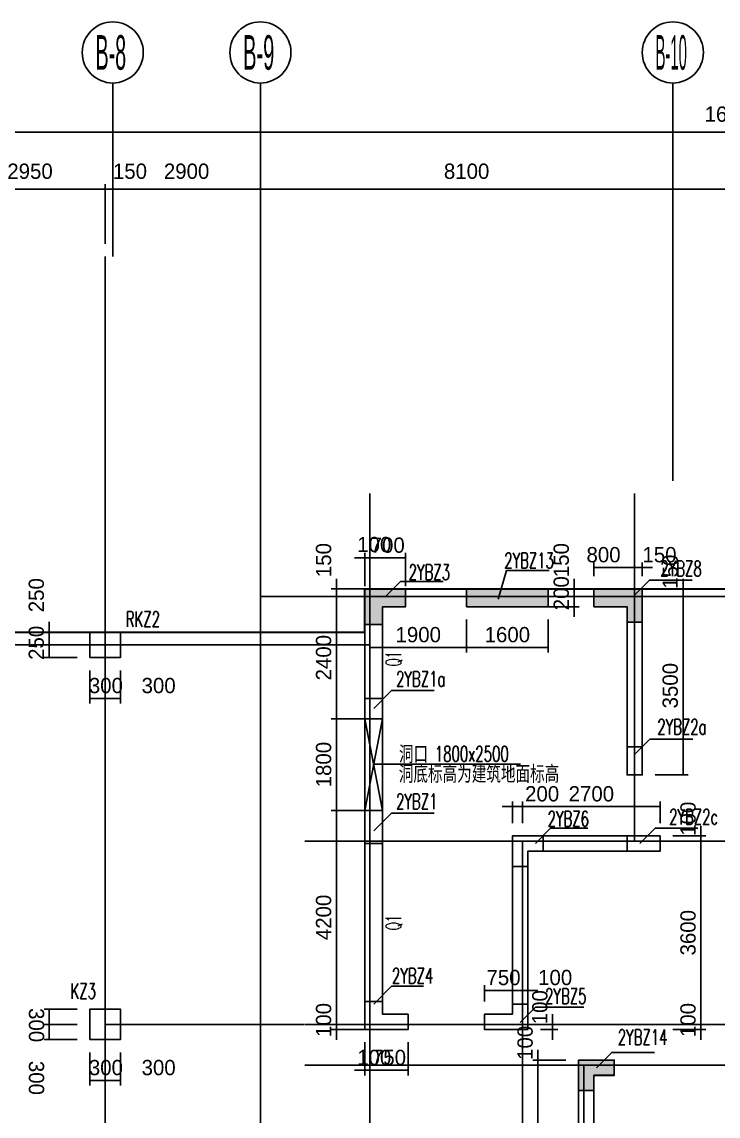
# Model space of a CAD drawing. Extents: x 387171 to 699106, y 11966 to 245688.
# Drawn here: x 534073 to 547748, y 222037 to 243519 of the extents above; entities that cross this region are included whole.
import ezdxf

# ---------------------------------------------------------------- set-up
doc = ezdxf.new("R2010")
doc.units = 0
doc.header["$LTSCALE"] = 100
doc.header["$MEASUREMENT"] = 0
for name, color, linetype in [('b边缘构件', 235, 'Continuous'), ('COLU', 7, 'Continuous'), ('DIM', 3, 'Continuous'), ('DOTE', 253, 'Continuous'), ('L-AXIS', 3, 'Continuous'), ('NUM', 7, 'Continuous'), ('Q-TEXT', 2, 'Continuous'), ('wall-主楼', 2, 'Continuous'), ('wall-开洞', 5, 'Continuous'), ('Y阴影', 254, 'Continuous'), ('剪力墙开洞', 5, 'Continuous'), ('小尺寸', 4, 'Continuous'), ('边缘构件标注', 1, 'Continuous')]:
    doc.layers.add(name, color=color, linetype=linetype)
doc.styles.add('hztxt', font='hztxt')
doc.styles.get("Standard").update_dxf_attribs({"font": 'standard'})
doc.dimstyles.get("Standard").update_dxf_attribs({"dimtxt": 300, "dimasz": 100, "dimexe": 100, "dimexo": 250, "dimgap": 100, "dimtad": 0, "dimtoh": 1, "dimdec": 0, "dimdsep": 46, "dimcen": 0.09, "dimclrt": 7, "dimadec": 0, "dimazin": 0, "dimtfac": 1, "dimtdec": 4, "dimtofl": 0, "dimtmove": 0, "dimatfit": 3, "dimfxl": 1, "dimtolj": 1, "dimtzin": 0, "dimarcsym": 0})

# ---------------------------------------------------------------- blocks, each defined once
blk = doc.blocks.new('*D397')
at = {"layer": 'L-AXIS', "color": 0, "linetype": 'ByBlock', "lineweight": -2}
for p, q in [((494858, 239398), (494858, 241456)), ((656958, 239398), (656958, 241456)), ((494858, 241356), (656958, 241356))]:
    blk.add_line(p, q, dxfattribs=at)
for points in [[(494858, 241356), (494958, 241372), (494958, 241339)], [(656958, 241356), (656858, 241339), (656858, 241372)]]:
    blk.add_solid(points, dxfattribs=at)
at = {"layer": 'L-AXIS', "color": 7, "linetype": 'Continuous', "lineweight": -2, "insert": (548151, 241706), "char_height": 300, "width": 1106.67, "attachment_point": 5, "style": 'hztxt'}
blk.add_mtext('162100', dxfattribs=at)
blk = doc.blocks.new('*D1533')
at = {"layer": 'L-AXIS', "color": 0, "linetype": 'ByBlock', "lineweight": -2}
for p, q in [((538758, 239163), (538758, 240335)), ((538758, 240235), (546858, 240235)), ((546858, 239163), (546858, 240335))]:
    blk.add_line(p, q, dxfattribs=at)
for points in [[(538758, 240235), (538858, 240251), (538858, 240218)], [(546858, 240235), (546758, 240218), (546758, 240251)]]:
    blk.add_solid(points, dxfattribs=at)
at = {"layer": 'L-AXIS', "color": 7, "linetype": 'Continuous', "lineweight": -2, "insert": (542808, 240585), "char_height": 300, "width": 775, "attachment_point": 5, "style": 'hztxt'}
blk.add_mtext('8100', dxfattribs=at)
blk = doc.blocks.new('_AXISO')
blk.add_circle((0, 0), 0.5)
blk = doc.blocks.new('*D1718')
at = {"layer": 'L-AXIS', "color": 0, "linetype": 'ByBlock', "lineweight": -2}
for p, q in [((532758, 239163), (532758, 240335)), ((532758, 240235), (535708, 240235)), ((535708, 239163), (535708, 240335))]:
    blk.add_line(p, q, dxfattribs=at)
for points in [[(532758, 240235), (532858, 240251), (532858, 240218)], [(535708, 240235), (535608, 240218), (535608, 240251)]]:
    blk.add_solid(points, dxfattribs=at)
at = {"layer": 'L-AXIS', "color": 7, "linetype": 'Continuous', "lineweight": -2, "insert": (534233, 240585), "char_height": 300, "width": 775, "attachment_point": 5, "style": 'hztxt'}
blk.add_mtext('2950', dxfattribs=at)
blk = doc.blocks.new('*D1672')
at = {"layer": 'L-AXIS', "color": 0, "linetype": 'ByBlock', "lineweight": -2}
for p, q in [((535858, 239163), (535858, 240335)), ((535858, 240235), (538758, 240235)), ((538758, 239163), (538758, 240335))]:
    blk.add_line(p, q, dxfattribs=at)
for points in [[(535858, 240235), (535958, 240251), (535958, 240218)], [(538758, 240235), (538658, 240218), (538658, 240251)]]:
    blk.add_solid(points, dxfattribs=at)
at = {"layer": 'L-AXIS', "color": 7, "linetype": 'Continuous', "lineweight": -2, "insert": (537308, 240585), "char_height": 300, "width": 775, "attachment_point": 5, "style": 'hztxt'}
blk.add_mtext('2900', dxfattribs=at)
blk = doc.blocks.new('*D1247')
at = {"layer": 'L-AXIS', "color": 0, "linetype": 'ByBlock', "lineweight": -2}
for p, q in [((535508, 240235), (536058, 240235)), ((535708, 239163), (535708, 240335)), ((535858, 239163), (535858, 240335))]:
    blk.add_line(p, q, dxfattribs=at)
for points in [[(535708, 240235), (535608, 240218), (535608, 240251)], [(535858, 240235), (535958, 240251), (535958, 240218)]]:
    blk.add_solid(points, dxfattribs=at)
at = {"layer": 'L-AXIS', "color": 7, "linetype": 'Continuous', "lineweight": -2, "insert": (536196, 240585), "char_height": 300, "width": 476.67, "attachment_point": 5, "style": 'hztxt'}
blk.add_mtext('150', dxfattribs=at)
blk = doc.blocks.new('*D2929')
at = {"layer": 'L-AXIS', "color": 0, "linetype": 'ByBlock', "lineweight": -2}
for p, q in [((546858, 239163), (546858, 240335)), ((546858, 240235), (554958, 240235)), ((554958, 239163), (554958, 240335))]:
    blk.add_line(p, q, dxfattribs=at)
for points in [[(546858, 240235), (546958, 240251), (546958, 240218)], [(554958, 240235), (554858, 240218), (554858, 240251)]]:
    blk.add_solid(points, dxfattribs=at)
at = {"layer": 'L-AXIS', "color": 7, "linetype": 'Continuous', "lineweight": -2, "insert": (550908, 240585), "char_height": 300, "width": 775, "attachment_point": 5, "style": 'hztxt'}
blk.add_mtext('8100', dxfattribs=at)
blk = doc.blocks.new('*D968')
at = {"layer": '小尺寸', "color": 0, "linetype": 'ByBlock', "lineweight": -2}
for p, q in [((540908, 231787), (540908, 231137)), ((542808, 231787), (542808, 231137)), ((540908, 231237), (542808, 231237))]:
    blk.add_line(p, q, dxfattribs=at)
for points in [[(540908, 231237), (541008, 231254), (541008, 231220)], [(542808, 231237), (542708, 231220), (542708, 231254)]]:
    blk.add_solid(points, dxfattribs=at)
at = {"layer": '小尺寸', "color": 7, "linetype": 'Continuous', "lineweight": -2, "insert": (541858, 231487), "char_height": 300, "width": 685, "attachment_point": 5, "style": 'hztxt'}
blk.add_mtext('1900', dxfattribs=at)
blk = doc.blocks.new('*D889')
at = {"layer": '小尺寸', "color": 0, "linetype": 'ByBlock', "lineweight": -2}
for p, q in [((544918, 231837), (544918, 232437)), ((544368, 232237), (545018, 232237)), ((544368, 232037), (545018, 232037))]:
    blk.add_line(p, q, dxfattribs=at)
for points in [[(544918, 232237), (544902, 232337), (544935, 232337)], [(544918, 232037), (544935, 231937), (544902, 231937)]]:
    blk.add_solid(points, dxfattribs=at)
at = {"layer": '小尺寸', "color": 7, "linetype": 'Continuous', "lineweight": -2, "insert": (544668, 232302), "char_height": 300, "width": 566.67, "attachment_point": 5, "rotation": 90, "style": 'hztxt'}
blk.add_mtext('200', dxfattribs=at)
blk = doc.blocks.new('*D485')
at = {"layer": '小尺寸', "color": 0, "linetype": 'ByBlock', "lineweight": -2}
for p, q in [((544918, 232037), (544918, 232587)), ((544368, 232387), (545018, 232387)), ((544368, 232237), (545018, 232237))]:
    blk.add_line(p, q, dxfattribs=at)
for points in [[(544918, 232387), (544902, 232487), (544935, 232487)], [(544918, 232237), (544935, 232137), (544902, 232137)]]:
    blk.add_solid(points, dxfattribs=at)
at = {"layer": '小尺寸', "color": 7, "linetype": 'Continuous', "lineweight": -2, "insert": (544668, 232952), "char_height": 300, "width": 476.67, "attachment_point": 5, "rotation": 90, "style": 'hztxt'}
blk.add_mtext('150', dxfattribs=at)
blk = doc.blocks.new('*D25')
at = {"layer": '小尺寸', "color": 0, "linetype": 'ByBlock', "lineweight": -2}
for p, q in [((547408, 223537), (547408, 224037)), ((546858, 223837), (547508, 223837)), ((546858, 223737), (547508, 223737))]:
    blk.add_line(p, q, dxfattribs=at)
for points in [[(547408, 223837), (547392, 223937), (547425, 223937)], [(547408, 223737), (547425, 223637), (547392, 223637)]]:
    blk.add_solid(points, dxfattribs=at)
at = {"layer": '小尺寸', "color": 7, "linetype": 'Continuous', "lineweight": -2, "insert": (547158, 223923), "char_height": 300, "width": 476.67, "attachment_point": 5, "rotation": 90, "style": 'hztxt'}
blk.add_mtext('100', dxfattribs=at)
blk = doc.blocks.new('*D2627')
at = {"layer": '小尺寸', "color": 0, "linetype": 'ByBlock', "lineweight": -2}
for p, q in [((546858, 227437), (547508, 227437)), ((547408, 223837), (547408, 227437)), ((546858, 223837), (547508, 223837))]:
    blk.add_line(p, q, dxfattribs=at)
for points in [[(547408, 227437), (547425, 227337), (547392, 227337)], [(547408, 223837), (547392, 223937), (547425, 223937)]]:
    blk.add_solid(points, dxfattribs=at)
at = {"layer": '小尺寸', "color": 7, "linetype": 'Continuous', "lineweight": -2, "insert": (547158, 225637), "char_height": 300, "width": 775, "attachment_point": 5, "rotation": 90, "style": 'hztxt'}
blk.add_mtext('3600', dxfattribs=at)
blk = doc.blocks.new('*D2547')
at = {"layer": '小尺寸', "color": 0, "linetype": 'ByBlock', "lineweight": -2}
for p, q in [((546508, 232237), (547158, 232237)), ((547058, 228737), (547058, 232237)), ((546508, 228737), (547158, 228737))]:
    blk.add_line(p, q, dxfattribs=at)
for points in [[(547058, 232237), (547075, 232137), (547041, 232137)], [(547058, 228737), (547041, 228837), (547075, 228837)]]:
    blk.add_solid(points, dxfattribs=at)
at = {"layer": '小尺寸', "color": 7, "linetype": 'Continuous', "lineweight": -2, "insert": (546808, 230487), "char_height": 300, "width": 780, "attachment_point": 5, "rotation": 90, "style": 'hztxt'}
blk.add_mtext('3500', dxfattribs=at)
blk = doc.blocks.new('*D720')
at = {"layer": '小尺寸', "color": 0, "linetype": 'ByBlock', "lineweight": -2}
for p, q in [((540808, 232444), (540808, 233094)), ((540908, 232444), (540908, 233094)), ((540608, 232994), (541108, 232994))]:
    blk.add_line(p, q, dxfattribs=at)
for points in [[(540808, 232994), (540708, 232978), (540708, 233011)], [(540908, 232994), (541008, 233011), (541008, 232978)]]:
    blk.add_solid(points, dxfattribs=at)
at = {"layer": '小尺寸', "color": 7, "linetype": 'Continuous', "lineweight": -2, "insert": (540994, 233257), "char_height": 300, "width": 476.67, "attachment_point": 5, "style": 'hztxt'}
blk.add_mtext('100', dxfattribs=at)
blk = doc.blocks.new('*D1543')
at = {"layer": '小尺寸', "color": 0, "linetype": 'ByBlock', "lineweight": -2}
for p, q in [((540908, 232444), (540908, 233094)), ((541608, 232444), (541608, 233094)), ((540908, 232994), (541608, 232994))]:
    blk.add_line(p, q, dxfattribs=at)
for points in [[(540908, 232994), (541008, 233011), (541008, 232978)], [(541608, 232994), (541508, 232978), (541508, 233011)]]:
    blk.add_solid(points, dxfattribs=at)
at = {"layer": '小尺寸', "color": 7, "linetype": 'Continuous', "lineweight": -2, "insert": (541258, 233244), "char_height": 300, "width": 566.67, "attachment_point": 5, "style": 'hztxt'}
blk.add_mtext('700', dxfattribs=at)
blk = doc.blocks.new('*D1114')
at = {"layer": '小尺寸', "color": 0, "linetype": 'ByBlock', "lineweight": -2}
for p, q in [((540800, 232237), (540150, 232237)), ((540250, 229837), (540250, 232237)), ((540800, 229837), (540150, 229837))]:
    blk.add_line(p, q, dxfattribs=at)
for points in [[(540250, 232237), (540267, 232137), (540233, 232137)], [(540250, 229837), (540233, 229937), (540267, 229937)]]:
    blk.add_solid(points, dxfattribs=at)
at = {"layer": '小尺寸', "color": 7, "linetype": 'Continuous', "lineweight": -2, "insert": (540000, 231037), "char_height": 300, "width": 785, "attachment_point": 5, "rotation": 90, "style": 'hztxt'}
blk.add_mtext('2400', dxfattribs=at)
blk = doc.blocks.new('*D654')
at = {"layer": '小尺寸', "color": 0, "linetype": 'ByBlock', "lineweight": -2}
for p, q in [((540250, 232037), (540250, 232587)), ((540800, 232387), (540150, 232387)), ((540800, 232237), (540150, 232237))]:
    blk.add_line(p, q, dxfattribs=at)
for points in [[(540250, 232387), (540233, 232487), (540267, 232487)], [(540250, 232237), (540267, 232137), (540233, 232137)]]:
    blk.add_solid(points, dxfattribs=at)
at = {"layer": '小尺寸', "color": 7, "linetype": 'Continuous', "lineweight": -2, "insert": (540000, 232952), "char_height": 300, "width": 476.67, "attachment_point": 5, "rotation": 90, "style": 'hztxt'}
blk.add_mtext('150', dxfattribs=at)
blk = doc.blocks.new('*D620')
at = {"layer": '小尺寸', "color": 0, "linetype": 'ByBlock', "lineweight": -2}
for p, q in [((540800, 228037), (540150, 228037)), ((540250, 228037), (540250, 223837)), ((540800, 223837), (540150, 223837))]:
    blk.add_line(p, q, dxfattribs=at)
for points in [[(540250, 228037), (540267, 227937), (540233, 227937)], [(540250, 223837), (540233, 223937), (540267, 223937)]]:
    blk.add_solid(points, dxfattribs=at)
at = {"layer": '小尺寸', "color": 7, "linetype": 'Continuous', "lineweight": -2, "insert": (540000, 225937), "char_height": 300, "width": 790, "attachment_point": 5, "rotation": 90, "style": 'hztxt'}
blk.add_mtext('4200', dxfattribs=at)
blk = doc.blocks.new('*D180')
at = {"layer": '小尺寸', "color": 0, "linetype": 'ByBlock', "lineweight": -2}
for p, q in [((540250, 224037), (540250, 223537)), ((540800, 223837), (540150, 223837)), ((540800, 223737), (540150, 223737))]:
    blk.add_line(p, q, dxfattribs=at)
for points in [[(540250, 223837), (540233, 223937), (540267, 223937)], [(540250, 223737), (540267, 223637), (540233, 223637)]]:
    blk.add_solid(points, dxfattribs=at)
at = {"layer": '小尺寸', "color": 7, "linetype": 'Continuous', "lineweight": -2, "insert": (540000, 223923), "char_height": 300, "width": 476.67, "attachment_point": 5, "rotation": 90, "style": 'hztxt'}
blk.add_mtext('100', dxfattribs=at)
blk = doc.blocks.new('*D2764')
at = {"layer": '小尺寸', "color": 0, "linetype": 'ByBlock', "lineweight": -2}
for p, q in [((540808, 223487), (540808, 222837)), ((540908, 223487), (540908, 222837)), ((540608, 222937), (541108, 222937))]:
    blk.add_line(p, q, dxfattribs=at)
for points in [[(540808, 222937), (540708, 222920), (540708, 222954)], [(540908, 222937), (541008, 222954), (541008, 222920)]]:
    blk.add_solid(points, dxfattribs=at)
at = {"layer": '小尺寸', "color": 7, "linetype": 'Continuous', "lineweight": -2, "insert": (540994, 223187), "char_height": 300, "width": 476.67, "attachment_point": 5, "style": 'hztxt'}
blk.add_mtext('100', dxfattribs=at)
blk = doc.blocks.new('*D2695')
at = {"layer": '小尺寸', "color": 0, "linetype": 'ByBlock', "lineweight": -2}
for p, q in [((540908, 223487), (540908, 222837)), ((541658, 223487), (541658, 222837)), ((540908, 222937), (541658, 222937))]:
    blk.add_line(p, q, dxfattribs=at)
for points in [[(540908, 222937), (541008, 222954), (541008, 222920)], [(541658, 222937), (541558, 222920), (541558, 222954)]]:
    blk.add_solid(points, dxfattribs=at)
at = {"layer": '小尺寸', "color": 7, "linetype": 'Continuous', "lineweight": -2, "insert": (541283, 223187), "char_height": 300, "width": 566.67, "attachment_point": 5, "style": 'hztxt'}
blk.add_mtext('750', dxfattribs=at)
blk = doc.blocks.new('*D2297')
at = {"layer": '小尺寸', "color": 0, "linetype": 'ByBlock', "lineweight": -2}
for p, q in [((544208, 223337), (544208, 222837)), ((544758, 223137), (544108, 223137)), ((544758, 223037), (544108, 223037))]:
    blk.add_line(p, q, dxfattribs=at)
for points in [[(544208, 223137), (544192, 223237), (544225, 223237)], [(544208, 223037), (544225, 222937), (544192, 222937)]]:
    blk.add_solid(points, dxfattribs=at)
at = {"layer": '小尺寸', "color": 7, "linetype": 'Continuous', "lineweight": -2, "insert": (543958, 223475), "char_height": 300, "width": 476.67, "attachment_point": 5, "rotation": 90, "style": 'hztxt'}
blk.add_mtext('100', dxfattribs=at)
blk = doc.blocks.new('*D2572')
at = {"layer": '小尺寸', "color": 0, "linetype": 'ByBlock', "lineweight": -2}
for p, q in [((547058, 232037), (547058, 232587)), ((546508, 232387), (547158, 232387)), ((546508, 232237), (547158, 232237))]:
    blk.add_line(p, q, dxfattribs=at)
for points in [[(547058, 232387), (547041, 232487), (547075, 232487)], [(547058, 232237), (547075, 232137), (547041, 232137)]]:
    blk.add_solid(points, dxfattribs=at)
at = {"layer": '小尺寸', "color": 7, "linetype": 'Continuous', "lineweight": -2, "insert": (546808, 232725), "char_height": 300, "width": 476.67, "attachment_point": 5, "rotation": 90, "style": 'hztxt'}
blk.add_mtext('150', dxfattribs=at)
blk = doc.blocks.new('*D683')
at = {"layer": '小尺寸', "color": 0, "linetype": 'ByBlock', "lineweight": -2}
for p, q in [((545308, 232638), (545308, 232907)), ((546108, 232638), (546108, 232907)), ((545308, 232807), (546108, 232807))]:
    blk.add_line(p, q, dxfattribs=at)
for points in [[(545308, 232807), (545408, 232823), (545408, 232790)], [(546108, 232807), (546008, 232790), (546008, 232823)]]:
    blk.add_solid(points, dxfattribs=at)
at = {"layer": '小尺寸', "color": 7, "linetype": 'Continuous', "lineweight": -2, "insert": (545497, 233057), "char_height": 300, "width": 566.67, "attachment_point": 5, "rotation": 360, "style": 'hztxt'}
blk.add_mtext('800', dxfattribs=at)
blk = doc.blocks.new('*D272')
at = {"layer": '小尺寸', "color": 0, "linetype": 'ByBlock', "lineweight": -2}
for p, q in [((546108, 232638), (546108, 232907)), ((546258, 232638), (546258, 232907)), ((545908, 232807), (546458, 232807))]:
    blk.add_line(p, q, dxfattribs=at)
for points in [[(546108, 232807), (546008, 232790), (546008, 232823)], [(546258, 232807), (546358, 232823), (546358, 232790)]]:
    blk.add_solid(points, dxfattribs=at)
at = {"layer": '小尺寸', "color": 7, "linetype": 'Continuous', "lineweight": -2, "insert": (546596, 233057), "char_height": 300, "width": 476.67, "attachment_point": 5, "rotation": 360, "style": 'hztxt'}
blk.add_mtext('150', dxfattribs=at)
blk = doc.blocks.new('*D1886')
at = {"layer": '小尺寸', "color": 0, "linetype": 'ByBlock', "lineweight": -2}
for p, q in [((544758, 223037), (544108, 223037)), ((544208, 223037), (544208, 219437)), ((544758, 219437), (544108, 219437))]:
    blk.add_line(p, q, dxfattribs=at)
for points in [[(544208, 223037), (544225, 222937), (544192, 222937)], [(544208, 219437), (544192, 219537), (544225, 219537)]]:
    blk.add_solid(points, dxfattribs=at)
at = {"layer": '小尺寸', "color": 7, "linetype": 'Continuous', "lineweight": -2, "insert": (543958, 221237), "char_height": 300, "width": 775, "attachment_point": 5, "rotation": 90, "style": 'hztxt'}
blk.add_mtext('3600', dxfattribs=at)
blk = doc.blocks.new('*D1062')
at = {"layer": '小尺寸', "color": 0, "linetype": 'ByBlock', "lineweight": -2}
for p, q in [((543158, 224288), (543158, 224606)), ((543158, 224506), (543908, 224506)), ((543908, 224288), (543908, 224606))]:
    blk.add_line(p, q, dxfattribs=at)
for points in [[(543158, 224506), (543258, 224523), (543258, 224490)], [(543908, 224506), (543808, 224490), (543808, 224523)]]:
    blk.add_solid(points, dxfattribs=at)
at = {"layer": '小尺寸', "color": 7, "linetype": 'Continuous', "lineweight": -2, "insert": (543533, 224756), "char_height": 300, "width": 566.67, "attachment_point": 5, "rotation": 360, "style": 'hztxt'}
blk.add_mtext('750', dxfattribs=at)
blk = doc.blocks.new('*D634')
at = {"layer": '小尺寸', "color": 0, "linetype": 'ByBlock', "lineweight": -2}
for p, q in [((543708, 224506), (544208, 224506)), ((543908, 224288), (543908, 224606)), ((544008, 224288), (544008, 224606))]:
    blk.add_line(p, q, dxfattribs=at)
for points in [[(543908, 224506), (543808, 224490), (543808, 224523)], [(544008, 224506), (544108, 224523), (544108, 224490)]]:
    blk.add_solid(points, dxfattribs=at)
at = {"layer": '小尺寸', "color": 7, "linetype": 'Continuous', "lineweight": -2, "insert": (544547, 224756), "char_height": 300, "width": 476.67, "attachment_point": 5, "rotation": 360, "style": 'hztxt'}
blk.add_mtext('100', dxfattribs=at)
blk = doc.blocks.new('*D224')
at = {"layer": '小尺寸', "color": 0, "linetype": 'ByBlock', "lineweight": -2}
for p, q in [((544497, 223537), (544497, 224037)), ((544258, 223837), (544597, 223837)), ((544258, 223737), (544597, 223737))]:
    blk.add_line(p, q, dxfattribs=at)
for points in [[(544497, 223837), (544481, 223937), (544514, 223937)], [(544497, 223737), (544514, 223637), (544481, 223637)]]:
    blk.add_solid(points, dxfattribs=at)
at = {"layer": '小尺寸', "color": 7, "linetype": 'Continuous', "lineweight": -2, "insert": (544247, 224175), "char_height": 300, "width": 476.67, "attachment_point": 5, "rotation": 90, "style": 'hztxt'}
blk.add_mtext('100', dxfattribs=at)
blk = doc.blocks.new('*D184')
at = {"layer": '小尺寸', "color": 0, "linetype": 'ByBlock', "lineweight": -2}
for p, q in [((543708, 227788), (543708, 228213)), ((543908, 227788), (543908, 228213)), ((543508, 228113), (544108, 228113))]:
    blk.add_line(p, q, dxfattribs=at)
for points in [[(543708, 228113), (543608, 228097), (543608, 228130)], [(543908, 228113), (544008, 228130), (544008, 228097)]]:
    blk.add_solid(points, dxfattribs=at)
at = {"layer": '小尺寸', "color": 7, "linetype": 'Continuous', "lineweight": -2, "insert": (544291, 228363), "char_height": 300, "width": 566.67, "attachment_point": 5, "rotation": 360, "style": 'hztxt'}
blk.add_mtext('200', dxfattribs=at)
blk = doc.blocks.new('*D2757')
at = {"layer": '小尺寸', "color": 0, "linetype": 'ByBlock', "lineweight": -2}
for p, q in [((543908, 227788), (543908, 228213)), ((546608, 227788), (546608, 228213)), ((543908, 228113), (546608, 228113))]:
    blk.add_line(p, q, dxfattribs=at)
for points in [[(543908, 228113), (544008, 228130), (544008, 228097)], [(546608, 228113), (546508, 228097), (546508, 228130)]]:
    blk.add_solid(points, dxfattribs=at)
at = {"layer": '小尺寸', "color": 7, "linetype": 'Continuous', "lineweight": -2, "insert": (545258, 228363), "char_height": 300, "width": 780, "attachment_point": 5, "rotation": 360, "style": 'hztxt'}
blk.add_mtext('2700', dxfattribs=at)
blk = doc.blocks.new('*D36')
at = {"layer": '小尺寸', "color": 0, "linetype": 'ByBlock', "lineweight": -2}
for p, q in [((547408, 227237), (547408, 227737)), ((546858, 227537), (547508, 227537)), ((546858, 227437), (547508, 227437))]:
    blk.add_line(p, q, dxfattribs=at)
for points in [[(547408, 227537), (547392, 227637), (547425, 227637)], [(547408, 227437), (547425, 227337), (547392, 227337)]]:
    blk.add_solid(points, dxfattribs=at)
at = {"layer": '小尺寸', "color": 7, "linetype": 'Continuous', "lineweight": -2, "insert": (547158, 227875), "char_height": 300, "width": 476.67, "attachment_point": 5, "rotation": 90, "style": 'hztxt'}
blk.add_mtext('100', dxfattribs=at)
blk = doc.blocks.new('*D902')
at = {"layer": '小尺寸', "color": 0, "linetype": 'ByBlock', "lineweight": -2}
for p, q in [((542808, 231787), (542808, 231137)), ((544408, 231787), (544408, 231137)), ((542808, 231237), (544408, 231237))]:
    blk.add_line(p, q, dxfattribs=at)
for points in [[(542808, 231237), (542908, 231254), (542908, 231220)], [(544408, 231237), (544308, 231220), (544308, 231254)]]:
    blk.add_solid(points, dxfattribs=at)
at = {"layer": '小尺寸', "color": 7, "linetype": 'Continuous', "lineweight": -2, "insert": (543608, 231487), "char_height": 300, "width": 685, "attachment_point": 5, "style": 'hztxt'}
blk.add_mtext('1600', dxfattribs=at)
blk = doc.blocks.new('*D1048')
at = {"layer": 'DIM', "color": 0, "linetype": 'ByBlock', "lineweight": -2}
for p, q in [((535408, 223288), (535408, 222638)), ((535708, 223288), (535708, 222638)), ((535408, 222738), (535708, 222738))]:
    blk.add_line(p, q, dxfattribs=at)
for points in [[(535408, 222738), (535508, 222755), (535508, 222721)], [(535708, 222738), (535608, 222721), (535608, 222755)]]:
    blk.add_solid(points, dxfattribs=at)
at = {"layer": 'DIM', "color": 7, "linetype": 'Continuous', "lineweight": -2, "insert": (535723, 222988), "char_height": 300, "width": 566.67, "attachment_point": 5, "style": 'hztxt'}
blk.add_mtext('300', dxfattribs=at)
blk = doc.blocks.new('*D1012')
at = {"layer": 'DIM', "color": 0, "linetype": 'ByBlock', "lineweight": -2}
for p, q in [((535708, 223288), (535708, 222638)), ((536008, 223288), (536008, 222638)), ((535708, 222738), (536008, 222738))]:
    blk.add_line(p, q, dxfattribs=at)
for points in [[(535708, 222738), (535808, 222755), (535808, 222721)], [(536008, 222738), (535908, 222721), (535908, 222755)]]:
    blk.add_solid(points, dxfattribs=at)
at = {"layer": 'DIM', "color": 7, "linetype": 'Continuous', "lineweight": -2, "insert": (536759, 222988), "char_height": 300, "width": 566.67, "attachment_point": 5, "style": 'hztxt'}
blk.add_mtext('300', dxfattribs=at)
blk = doc.blocks.new('*D557')
at = {"layer": 'DIM', "color": 0, "linetype": 'ByBlock', "lineweight": -2}
for p, q in [((535158, 223838), (534508, 223838)), ((534608, 223538), (534608, 223838)), ((535158, 223538), (534508, 223538))]:
    blk.add_line(p, q, dxfattribs=at)
for points in [[(534608, 223838), (534625, 223738), (534591, 223738)], [(534608, 223538), (534591, 223638), (534625, 223638)]]:
    blk.add_solid(points, dxfattribs=at)
at = {"layer": 'DIM', "color": 7, "linetype": 'Continuous', "lineweight": -2, "insert": (534358, 222787), "char_height": 300, "width": 566.67, "attachment_point": 5, "rotation": 270, "style": 'hztxt'}
blk.add_mtext('300', dxfattribs=at)
blk = doc.blocks.new('*D146')
at = {"layer": 'DIM', "color": 0, "linetype": 'ByBlock', "lineweight": -2}
for p, q in [((535158, 224138), (534508, 224138)), ((534608, 223838), (534608, 224138)), ((535158, 223838), (534508, 223838))]:
    blk.add_line(p, q, dxfattribs=at)
for points in [[(534608, 224138), (534625, 224038), (534591, 224038)], [(534608, 223838), (534591, 223938), (534625, 223938)]]:
    blk.add_solid(points, dxfattribs=at)
at = {"layer": 'DIM', "color": 7, "linetype": 'Continuous', "lineweight": -2, "insert": (534358, 223823), "char_height": 300, "width": 566.67, "attachment_point": 5, "rotation": 270, "style": 'hztxt'}
blk.add_mtext('300', dxfattribs=at)
blk = doc.blocks.new('*D175')
at = {"layer": 'DIM', "color": 0, "linetype": 'ByBlock', "lineweight": -2}
for p, q in [((535408, 230788), (535408, 230138)), ((535708, 230788), (535708, 230138)), ((535408, 230238), (535708, 230238))]:
    blk.add_line(p, q, dxfattribs=at)
for points in [[(535408, 230238), (535508, 230255), (535508, 230221)], [(535708, 230238), (535608, 230221), (535608, 230255)]]:
    blk.add_solid(points, dxfattribs=at)
at = {"layer": 'DIM', "color": 7, "linetype": 'Continuous', "lineweight": -2, "insert": (535723, 230488), "char_height": 300, "width": 566.67, "attachment_point": 5, "style": 'hztxt'}
blk.add_mtext('300', dxfattribs=at)
blk = doc.blocks.new('*D89')
at = {"layer": 'DIM', "color": 0, "linetype": 'ByBlock', "lineweight": -2}
for p, q in [((535708, 230788), (535708, 230138)), ((536008, 230788), (536008, 230138)), ((535708, 230238), (536008, 230238))]:
    blk.add_line(p, q, dxfattribs=at)
for points in [[(535708, 230238), (535808, 230255), (535808, 230221)], [(536008, 230238), (535908, 230221), (535908, 230255)]]:
    blk.add_solid(points, dxfattribs=at)
at = {"layer": 'DIM', "color": 7, "linetype": 'Continuous', "lineweight": -2, "insert": (536759, 230488), "char_height": 300, "width": 566.67, "attachment_point": 5, "style": 'hztxt'}
blk.add_mtext('300', dxfattribs=at)
blk = doc.blocks.new('*D2689')
at = {"layer": 'DIM', "color": 0, "linetype": 'ByBlock', "lineweight": -2}
for p, q in [((535158, 231288), (534508, 231288)), ((534608, 231038), (534608, 231288)), ((535158, 231038), (534508, 231038))]:
    blk.add_line(p, q, dxfattribs=at)
for points in [[(534608, 231288), (534625, 231188), (534591, 231188)], [(534608, 231038), (534591, 231138), (534625, 231138)]]:
    blk.add_solid(points, dxfattribs=at)
at = {"layer": 'DIM', "color": 7, "linetype": 'Continuous', "lineweight": -2, "insert": (534358, 231328), "char_height": 300, "width": 566.67, "attachment_point": 5, "rotation": 90, "style": 'hztxt'}
blk.add_mtext('250', dxfattribs=at)
blk = doc.blocks.new('*D2246')
at = {"layer": 'DIM', "color": 0, "linetype": 'ByBlock', "lineweight": -2}
for p, q in [((534608, 231088), (534608, 231738)), ((535158, 231538), (534508, 231538)), ((535158, 231288), (534508, 231288))]:
    blk.add_line(p, q, dxfattribs=at)
for points in [[(534608, 231538), (534591, 231638), (534625, 231638)], [(534608, 231288), (534625, 231188), (534591, 231188)]]:
    blk.add_solid(points, dxfattribs=at)
at = {"layer": 'DIM', "color": 7, "linetype": 'Continuous', "lineweight": -2, "insert": (534358, 232264), "char_height": 300, "width": 566.67, "attachment_point": 5, "rotation": 90, "style": 'hztxt'}
blk.add_mtext('250', dxfattribs=at)
blk = doc.blocks.new('*D1854')
at = {"layer": '小尺寸', "color": 0, "linetype": 'ByBlock', "lineweight": -2}
for p, q in [((540558, 229838), (540150, 229838)), ((540250, 229838), (540250, 228038)), ((540558, 228038), (540150, 228038))]:
    blk.add_line(p, q, dxfattribs=at)
for points in [[(540250, 229838), (540267, 229738), (540233, 229738)], [(540250, 228038), (540233, 228138), (540267, 228138)]]:
    blk.add_solid(points, dxfattribs=at)
at = {"layer": '小尺寸', "color": 7, "linetype": 'Continuous', "lineweight": -2, "insert": (540000, 228938), "char_height": 300, "width": 690, "attachment_point": 5, "rotation": 90, "style": 'hztxt'}
blk.add_mtext('1800', dxfattribs=at)

msp = doc.modelspace()

# ---------------------------------------------------------------- hatches: boundary and pattern name
at = {"layer": 'Y阴影'}
for points in [[(540808.1, 232387.9), (540808.1, 231686.9), (541158.1, 231686.9), (541158.1, 232036.9), (541608.1, 232036.9), (541608.1, 232387.9)], [(542808.1, 232387.9), (544408.1, 232387.9), (544408.1, 232036.9), (542808.1, 232036.9)], [(545308.1, 232387.9), (545308.1, 232036.9), (545958.1, 232036.9), (545958.1, 231736.9), (546258.1, 231736.9), (546258.1, 232387.9)], [(545008.3, 223136.9), (545008.3, 222536.9), (545308.3, 222536.9), (545308.3, 222836.9), (545708.3, 222836.9), (545708.3, 223136.9)]]:
    msp.add_hatch(color=256, dxfattribs=at).paths.add_polyline_path(points, flags=0)
h = msp.add_hatch(dxfattribs=at)
h.set_pattern_fill('ANSI31', color=256, scale=25, style=0)
h.set_pattern_definition([])
h.paths.add_polyline_path([(540808.1, 230237.2), (540808.1, 229836.9), (541158.1, 229836.9), (541158.1, 230237.2)], flags=0)
h = msp.add_hatch(dxfattribs=at)
h.set_pattern_fill('ANSI31', color=256, scale=25, style=0)
h.set_pattern_definition([])
h.paths.add_polyline_path([(545958.1, 229286.9), (545958.1, 228736.9), (546258.1, 228736.9), (546258.1, 229286.9)], flags=0)
h = msp.add_hatch(dxfattribs=at)
h.set_pattern_fill('ANSI31', color=256, scale=25, style=0)
h.set_pattern_definition([])
h.paths.add_polyline_path([(540808.1, 228036.9), (540808.1, 227386.6), (541158.1, 227386.6), (541158.1, 228036.9)], flags=0)
h = msp.add_hatch(dxfattribs=at)
h.set_pattern_fill('ANSI31', color=256, scale=25, style=0)
h.set_pattern_definition([])
h.paths.add_polyline_path([(543708.1, 227536.9), (543708.1, 226936.9), (544008.1, 226936.9), (544008.1, 227236.9), (544308.1, 227236.9), (544308.1, 227536.9)], flags=0)
h = msp.add_hatch(dxfattribs=at)
h.set_pattern_fill('ANSI31', color=256, scale=25, style=0)
h.set_pattern_definition([])
h.paths.add_polyline_path([(545958.1, 227236.9), (546608.3, 227236.9), (546608.3, 227536.9), (545958.1, 227536.9)], flags=0)
h = msp.add_hatch(dxfattribs=at)
h.set_pattern_fill('ANSI31', color=256, scale=25, style=0)
h.set_pattern_definition([])
h.paths.add_polyline_path([(540808.1, 223736.9), (540808.1, 224286.9), (541158.1, 224286.9), (541158.1, 224037.9), (541658.1, 224037.9), (541658.1, 223736.9)], flags=0)
h = msp.add_hatch(dxfattribs=at)
h.set_pattern_fill('ANSI31', color=256, scale=25, style=0)
h.set_pattern_definition([])
h.paths.add_polyline_path([(543708.1, 224236.9), (543708.1, 224037.9), (543158.1, 224037.9), (543158.1, 223736.9), (544008.1, 223736.9), (544008.1, 224236.9)], flags=0)

# ---------------------------------------------------------------- linework, layer by layer
at = {"color": 6, "lineweight": 30}
msp.add_lwpolyline([(476181.3, 232428.8), (494258.1, 233154.4), (494258.1, 231537.9), (540808.1, 231537.9), (540808.1, 232387.9), (590208.1, 232387.9), (590208.1, 232187.9), (593108.1, 232187.9), (593108.1, 230737.9), (608058.1, 230737.9), (608058.1, 231687.9), (648158.1, 231687.9), (648158.1, 230737.9), (657058.1, 230737.9), (657158.1, 196187.9), (658248.2, 196187.9), (663075.9, 83077.9), (659946, 47787.8), (654318.1, 48286.9), (653832.2, 42808.4), (496133.5, 56794.9), (482757.4, 68610.1), (476181.3, 232428.8)], dxfattribs=at)
at = {"layer": 'b边缘构件'}
for points in [[(540808.1, 232387.9), (540808.1, 231686.9), (541158.1, 231686.9), (541158.1, 232036.9), (541608.1, 232036.9), (541608.1, 232387.9), (540808.1, 232387.9)], [(545308.1, 232387.9), (545308.1, 232036.9), (545958.1, 232036.9), (545958.1, 231736.9), (546258.1, 231736.9), (546258.1, 232387.9), (545308.1, 232387.9)], [(540808.1, 230237.2), (540808.1, 229836.9), (541158.1, 229836.9), (541158.1, 230237.2), (540808.1, 230237.2)], [(545958.1, 229286.9), (545958.1, 228736.9), (546258.1, 228736.9), (546258.1, 229286.9), (545958.1, 229286.9)], [(540808.1, 228036.9), (540808.1, 227386.6), (541158.1, 227386.6), (541158.1, 228036.9), (540808.1, 228036.9)], [(543708.1, 227536.9), (543708.1, 226936.9), (544008.1, 226936.9), (544008.1, 227236.9), (544308.1, 227236.9), (544308.1, 227536.9), (543708.1, 227536.9)], [(545958.1, 227236.9), (546608.3, 227236.9), (546608.3, 227536.9), (545958.1, 227536.9), (545958.1, 227236.9)], [(540808.1, 223736.9), (540808.1, 224286.9), (541158.1, 224286.9), (541158.1, 224037.9), (541658.1, 224037.9), (541658.1, 223736.9), (540808.1, 223736.9)], [(545008.3, 223136.9), (545008.3, 222536.9), (545308.3, 222536.9), (545308.3, 222836.9), (545708.3, 222836.9), (545708.3, 223136.9), (545008.3, 223136.9)]]:
    msp.add_lwpolyline(points, dxfattribs=at)
for points in [[(542808.1, 232387.9), (544408.1, 232387.9), (544408.1, 232036.9), (542808.1, 232036.9)], [(543708.1, 224236.9), (543708.1, 224037.9), (543158.1, 224037.9), (543158.1, 223736.9), (544008.1, 223736.9), (544008.1, 224236.9)]]:
    msp.add_lwpolyline(points, close=True, dxfattribs=at)
at = {"layer": 'COLU'}
for points in [[(535408.1, 231037.9), (536008.1, 231037.9), (536008.1, 231537.9), (535408.1, 231537.9)], [(535408.1, 223537.9), (536008.1, 223537.9), (536008.1, 224137.9), (535408.1, 224137.9)]]:
    msp.add_lwpolyline(points, close=True, dxfattribs=at)
at = {"layer": 'DOTE'}
for p, q in [((535708.1, 238913.1), (535708.1, 218537.9)), ((538758.1, 238913.1), (538758.1, 94087.9)), ((546858.1, 238913.1), (546858.1, 234510.7)), ((540908.1, 234260.7), (540908.1, 210429.3)), ((546108.1, 234260.7), (546108.1, 227437.9)), ((538758.1, 232237.9), (590108.1, 232237.9)), ((487407, 231287.9), (540908.1, 231287.9)), ((539629.1, 227437.9), (590108.1, 227437.9)), ((543908.1, 227437.9), (543908.1, 210429.3)), ((535708.1, 223837.9), (539616.4, 223837.9)), ((539629.1, 223837.9), (599108.1, 223837.9)), ((539629.1, 223037.9), (585908.1, 223037.9)), ((545108.1, 223037.9), (545108.1, 210429.3))]:
    msp.add_line(p, q, dxfattribs=at)
at = {"layer": 'L-AXIS'}
for p, q in [((535858.1, 242318.6), (535858.1, 238913.1)), ((538758.1, 242318.6), (538758.1, 238913.1)), ((546858.1, 242318.6), (546858.1, 238913.1)), ((546858.1, 242318.6), (546858.1, 238913.1))]:
    msp.add_line(p, q, dxfattribs=at)
at = {"layer": 'wall-主楼'}
for points in [[(540808.1, 229837.9), (540808.1, 232387.9), (541608.1, 232387.9), (541608.1, 232037.9), (541158.1, 232037.9), (541158.1, 229837.9)], [(542808.1, 232387.9), (544408.1, 232387.9), (544408.1, 232037.9), (542808.1, 232037.9)], [(545958.1, 228737.9), (546258.1, 228737.9), (546258.1, 232387.9), (545308.1, 232387.9), (545308.1, 232037.9), (545958.1, 232037.9)], [(541158.1, 224037.9), (541658.1, 224037.9), (541658.1, 223737.9), (540808.1, 223737.9), (540808.1, 228037.9), (541158.1, 228037.9)], [(544008.1, 223737.9), (544008.1, 227237.9), (546608.1, 227237.9), (546608.1, 227537.9), (543708.1, 227537.9), (543708.1, 224037.9), (543158.1, 224037.9), (543158.1, 223737.9)], [(545308.1, 222837.9), (545308.1, 219637.9), (545858.1, 219637.9), (545858.1, 219337.9), (545008.1, 219337.9), (545008.1, 223137.9), (545708.1, 223137.9), (545708.1, 222837.9)]]:
    msp.add_lwpolyline(points, close=True, dxfattribs=at)
at = {"layer": 'wall-开洞'}
for p, q in [((540808.1, 229836.9), (541158.1, 228037.9)), ((541158.1, 229836.9), (540808.1, 228036.9))]:
    msp.add_line(p, q, dxfattribs=at)
msp.add_lwpolyline([(540808.1, 229837.9), (541158.1, 229837.9), (541158.1, 228037.9), (540808.1, 228037.9)], close=True, dxfattribs=at)
at = {"layer": '剪力墙开洞'}
msp.add_line((543869.1, 228943.7), (540984.5, 228943.7), dxfattribs=at)
at = {"layer": '边缘构件标注', "color": 200}
for p in [(543858.1, 223877.4), (545109.3, 224177.4)]:
    msp.add_line(p, (544158.1, 224177.4), dxfattribs=at)
for points in [[(543427.2, 232186.9), (543590.6, 232746.7), (544430.6, 232746.7)], [(541208.1, 232231.5), (541508.1, 232531.5), (542348.1, 232531.5)], [(546097.6, 232259.2), (546397.6, 232559.2), (547237.6, 232559.2)], [(540983.1, 230039.4), (541333.1, 230389.4), (542173.1, 230389.4)], [(546108.1, 229136.9), (546408.1, 229436.9), (547248.1, 229436.9)], [(540983.1, 227636.9), (541333.1, 227986.9), (542173.1, 227986.9)], [(544158.1, 227386.9), (544458.1, 227686.9), (545188.1, 227686.9)], [(546208.3, 227386.9), (546508.3, 227686.9), (547348.3, 227686.9)], [(540983.1, 224236.9), (541333.1, 224586.9), (541963.1, 224586.9)], [(545358.3, 222986.9), (545658.3, 223286.9), (546498.3, 223286.9)]]:
    msp.add_lwpolyline(points, dxfattribs=at)

# ---------------------------------------------------------------- block references
at = {"layer": 'L-AXIS'}
ref = msp.add_blockref('_AXISO', (535858.1, 242918.6), dxfattribs=dict(at, xscale=1199.999999999997, yscale=1200, rotation=359.9996457873818))
ref.add_attrib('A', 'B-8', (535518.7, 242579.2), dxfattribs={"height": 678.82, "style": 'hztxt', "width": 0.42623})
ref = msp.add_blockref('_AXISO', (538758.1, 242918.6), dxfattribs=dict(at, xscale=1199.999999999997, yscale=1200, rotation=359.9996457873818))
ref.add_attrib('A', 'B-9', (538418.7, 242579.2), dxfattribs={"height": 678.82, "style": 'hztxt', "width": 0.433333})
ref = msp.add_blockref('_AXISO', (546858.1, 242918.6), dxfattribs=dict(at, xscale=1199.999999999997, yscale=1200, rotation=359.9996457873818))
ref.add_attrib('A', 'B-10', (546518.7, 242579.2), dxfattribs={"height": 678.82, "style": 'hztxt', "width": 0.320988})

# ---------------------------------------------------------------- texts
at = {"layer": 'NUM', "color": 150, "width": 0.7}
msp.add_text('RKZ2', height=300, dxfattribs=at).set_placement((536114.1, 231644))
at = {"layer": 'NUM', "color": 200, "width": 0.7}
msp.add_text('KZ3', height=300, dxfattribs=at).set_placement((535028.1, 224342))
at = {"layer": 'Q-TEXT', "color": 3, "width": 0.6}
for p in [(541522.4, 230868.3), (541522.4, 225688.4)]:
    msp.add_text('Q1', height=300, rotation=90, dxfattribs=at).set_placement(p)
at = {"layer": '剪力墙开洞', "width": 0.7}
for s, p in [('洞口 1800x2500', (541479.2, 228999.3)), ('洞底标高为建筑地面标高', (541476.1, 228610.7))]:
    msp.add_text(s, height=300, dxfattribs=at).set_placement(p)
at = {"layer": '边缘构件标注', "color": 200, "width": 0.7}
for s, p in [('2YBZ13', (543546.9, 232794)), ('2YBZ3', (541670.6, 232564.4)), ('2YBZ8', (546613.5, 232634.9)), ('2YBZ1a', (541423.2, 230467.8)), ('2YBZ2a', (546553.4, 229529.2)), ('2YBZ1', (541423.2, 228065.4)), ('2YBZ6', (544399.3, 227724.4)), ('2YBZ2c', (546786.6, 227761.7)), ('2YBZ4', (541341.5, 224643.3)), ('2YBZ5', (544350.3, 224241)), ('2YBZ14', (545778, 223434.4))]:
    msp.add_text(s, height=300, rotation=360, dxfattribs=at).set_placement(p)

# ---------------------------------------------------------------- dimensions: what is measured, and where the dimension line sits
at = {"layer": 'DIM', "color": 200}
for p1, p2, distance, picture, middle in [((535408.1, 231287.9), (535408.1, 231537.9), 800, '*D2246', (534358.1, 231756)), ((535408.1, 231037.9), (535408.1, 231287.9), 800, '*D2689', (534358.1, 230819.9)), ((535408.1, 231037.9), (535708.1, 231037.9), -800, '*D175', (535190, 230487.9)), ((535708.1, 231037.9), (536008.1, 231037.9), -800, '*D89', (536226.1, 230487.9)), ((535408.1, 223837.9), (535408.1, 224137.9), 800, '*D146', (534358.1, 224356)), ((535408.1, 223537.9), (535408.1, 223837.9), 800, '*D557', (534358.1, 223319.9)), ((535408.1, 223537.9), (535708.1, 223537.9), -800, '*D1048', (535190, 222987.9)), ((535708.1, 223537.9), (536008.1, 223537.9), -800, '*D1012', (536226.1, 222987.9))]:
    dim = msp.add_aligned_dim(p1=p1, p2=p2, distance=distance, dimstyle='Standard', dxfattribs=at)
    dim.commit()
    dim.dimension.update_dxf_attribs({"geometry": picture, "text_midpoint": middle})
at = {"layer": 'L-AXIS'}
for base, p1, p2, picture, middle in [((656958.1, 241355.5), (494858.1, 239148.3), (656958.1, 239148.3), '*D397', (548150.6, 241705.5)), ((535708.1, 240234.6), (532758.1, 238913.1), (535708.1, 238913.1), '*D1718', (534233.1, 240584.6)), ((535858.1, 240234.6), (535708.1, 238913.1), (535858.1, 238913.1), '*D1247', (535783.1, 240584.6)), ((538758.1, 240234.6), (535858.1, 238913.1), (538758.1, 238913.1), '*D1672', (537308.1, 240584.6)), ((546858.1, 240234.6), (538758.1, 238913.1), (546858.1, 238913.1), '*D1533', (542808.1, 240584.6)), ((554958.1, 240234.6), (546858.1, 238913.1), (554958.1, 238913.1), '*D2929', (550908.1, 240584.6))]:
    dim = msp.add_linear_dim(base=base, p1=p1, p2=p2, dimstyle='Standard', dxfattribs=at)
    dim.commit()
    dim.dimension.update_dxf_attribs({"geometry": picture, "text_midpoint": middle})
at = {"layer": '小尺寸'}
for p1, p2, distance, picture, middle in [((540808.1, 232194.3), (540908.1, 232194.3), 800, '*D720', (540606.1, 233257)), ((540908.1, 232194.3), (541608.1, 232194.3), 800, '*D1543', (541258.1, 233244.3)), ((541049.9, 232236.6), (541049.9, 232386.9), 800, '*D654', (539999.9, 232538.9)), ((544118.2, 232236.6), (544118.2, 232386.9), -800, '*D485', (544668.2, 232538.9)), ((546258.1, 232236.6), (546258.1, 232386.9), -800, '*D2572', (546808.1, 232311.8)), ((544118.2, 232036.9), (544118.2, 232236.6), -800, '*D889', (544668.2, 231818.9)), ((541049.9, 229836.9), (541049.9, 232236.6), 800, '*D1114', (539999.9, 231036.8)), ((546258.1, 228736.9), (546258.1, 232236.6), -800, '*D2547', (546808.1, 230486.8)), ((540908.1, 232036.9), (542808.1, 232036.9), -800, '*D968', (541858.1, 231486.9)), ((542808.1, 232036.9), (544408.1, 232036.9), -800, '*D902', (543608.1, 231486.9)), ((546608.3, 227436.6), (546608.3, 227536.9), -800, '*D36', (547158.3, 227486.8)), ((541049.9, 228036.9), (541049.9, 223836.6), -800, '*D620', (539999.9, 225936.8)), ((546608.3, 223836.6), (546608.3, 227436.6), -800, '*D2627', (547158.3, 225636.6)), ((541049.9, 223836.6), (541049.9, 223736.9), -800, '*D180', (539999.9, 223535)), ((546608.3, 223736.9), (546608.3, 223836.6), -800, '*D25', (547158.3, 223535)), ((540808.1, 223736.9), (540908.1, 223736.9), -800, '*D2764', (540606.1, 223186.9)), ((540908.1, 223736.9), (541658.1, 223736.9), -800, '*D2695', (541283.1, 223186.9)), ((545008.3, 223136.9), (545008.3, 223036.6), -800, '*D2297', (543958.3, 223086.8)), ((545008.3, 223036.6), (545008.3, 219436.6), -800, '*D1886', (543958.3, 221236.6))]:
    dim = msp.add_aligned_dim(p1=p1, p2=p2, distance=distance, dimstyle='Standard', dxfattribs=at)
    dim.commit()
    dim.dimension.update_dxf_attribs({"geometry": picture, "text_midpoint": middle})
for base, p1, p2, angle, picture, middle in [((546108.1, 232806.7), (545308.1, 232387.9), (546108.1, 232387.9), 360, '*D683', (545497.4, 233056.7)), ((546258.1, 232806.7), (546108.1, 232387.9), (546258.1, 232387.9), 360, '*D272', (546183.1, 233056.7)), ((540249.9, 228037.9), (540808.1, 229837.9), (540808.1, 228037.9), 90, '*D1854', (539999.9, 228937.9)), ((543908.1, 228113.2), (543708.1, 227537.9), (543908.1, 227537.9), 360, '*D184', (543808.1, 228363.2)), ((546608.3, 228113.2), (543908.1, 227537.9), (546608.3, 227537.9), 360, '*D2757', (545258.2, 228363.2)), ((543908.1, 224506.4), (543158.1, 224037.9), (543908.1, 224037.9), 360, '*D1062', (543533.1, 224756.4)), ((544008.1, 224506.4), (543908.1, 224037.9), (544008.1, 224037.9), 360, '*D634', (544158.9, 224756.4)), ((544497.3, 223836.6), (544008.1, 223736.9), (544008.1, 223836.6), 90, '*D224', (544247.3, 223786.8))]:
    dim = msp.add_linear_dim(base=base, p1=p1, p2=p2, angle=angle, dimstyle='Standard', dxfattribs=at)
    dim.commit()
    dim.dimension.update_dxf_attribs({"geometry": picture, "text_midpoint": middle})

doc.saveas('drawing.dxf')
